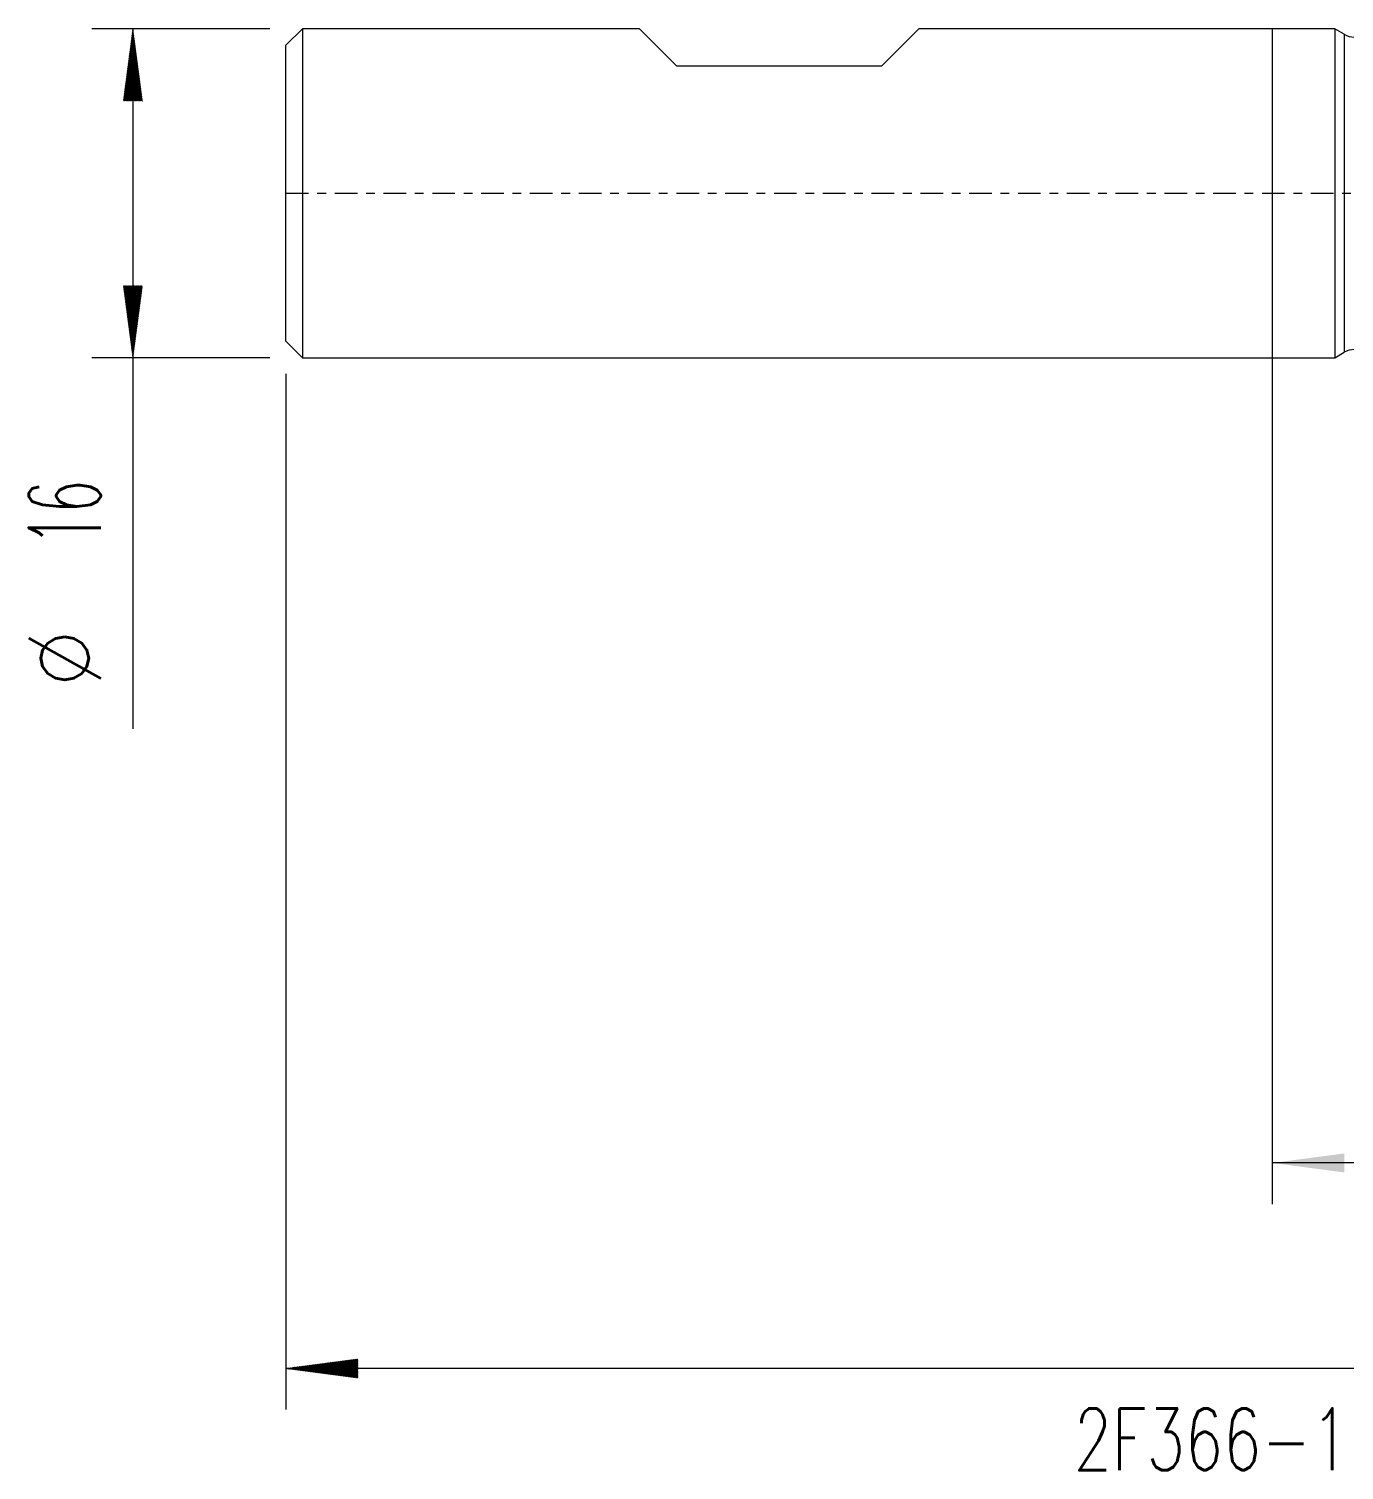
# Model space of a CAD drawing. Header units: millimetres. Extents: x -61 to 96, y -62 to 34.
# Drawn here: x -60.5 to 3.5, y -62.1 to 8 of the extents above; entities that cross this region are included whole.
import ezdxf

# ---------------------------------------------------------------- set-up
doc = ezdxf.new("R2010")
doc.units = ezdxf.units.MM
doc.linetypes.add('CENTER', pattern=[47.5, 22, -8.5, 8.5, -8.5])
for name, color, linetype in [('1', 4, 'Continuous'), ('SK1', 4, 'Continuous'), ('SK2', 7, 'Continuous'), ('SK4', 2, 'CENTER'), ('SK6', 5, 'Continuous')]:
    doc.layers.add(name, color=color, linetype=linetype)
doc.styles.add('iso_b_vert', font='simplex.shx')
doc.dimstyles.get("Standard").update_dxf_attribs({"dimtxt": 0.18, "dimasz": 0.18, "dimexe": 0.18, "dimexo": 0.0625, "dimgap": 0.09, "dimtad": 1, "dimzin": 0, "dimdsep": 52, "dimtxsty": 'Standard', "dimcen": 0.09, "dimadec": 0, "dimazin": 0, "dimtfac": 1, "dimtdec": 4, "dimtofl": 0, "dimtmove": 0, "dimatfit": 3, "dimfxl": 1, "dimtolj": 1, "dimtzin": 0, "dimarcsym": 0})

# ---------------------------------------------------------------- blocks, each defined once
blk = doc.blocks.new('_U0')
at = {"layer": 'SK2', "lineweight": 13}
for p, q in [((0, -1.5875), (0, -49.169225)), ((76, -9.6375), (76, -49.169225)), ((76, -47.169225), (0, -47.169225))]:
    blk.add_line(p, q, dxfattribs=at)
at = {"layer": 'SK2', "lineweight": 18}
for points in [[(0, -47.169225), (3.499998, -46.708441), (3.500002, -47.630009)], [(76, -47.169225), (72.500002, -47.630009), (72.499998, -46.708441)]]:
    blk.add_solid(points, dxfattribs=at)
at = {"layer": 'SK2', "lineweight": 18, "insert": (36.095034, -46.136591), "char_height": 3.5, "attachment_point": 7, "line_spacing_factor": 1.084337, "style": 'iso_b_vert'}
blk.add_mtext('\\W0.6740;76', dxfattribs=at)

msp = doc.modelspace()

# ---------------------------------------------------------------- hatches: boundary and pattern name
at = {"layer": 'SK2', "lineweight": 13}
h = msp.add_hatch(dxfattribs=at)
h.set_pattern_fill('ANSI31', color=256, scale=0.0062, style=0)
h.paths.add_polyline_path([(-55.45, 8), (-54.989, 4.5), (-55.911, 4.5)])
h = msp.add_hatch(dxfattribs=at)
h.set_pattern_fill('ANSI31', color=256, scale=0.0062, style=0)
h.paths.add_polyline_path([(-55.45, -8), (-55.911, -4.5), (-54.989, -4.5)])
h = msp.add_hatch(dxfattribs=at)
h.set_pattern_fill('ANSI31', color=256, scale=0.0062, style=0)
h.paths.add_polyline_path([(-48, -57.169), (-44.5, -56.708), (-44.5, -57.63)])

# ---------------------------------------------------------------- linework, layer by layer
at = {"layer": '1', "lineweight": 18}
for p, q in [((0, 8), (0, 0)), ((3.037, 8), (0, 8)), ((3.037, 8), (3.037, 0)), ((3.498, 7.734), (3.037, 8)), ((0, 0), (0, -8)), ((3.037, 0), (3.037, -8)), ((0, -8), (3.037, -8)), ((3.037, -8), (3.498, -7.734))]:
    msp.add_line(p, q, dxfattribs=at)
at = {"layer": '1', "lineweight": 13}
for p, q in [((3.498, 7.734), (3.498, 0)), ((3.498, 0), (3.498, -7.734))]:
    msp.add_line(p, q, dxfattribs=at)
at = {"layer": '1', "lineweight": 18}
for centre, start, end in [((3.998, 8.6), 240, 270), ((3.998, -8.6), 90, 120)]:
    msp.add_arc(centre, 1, start, end, dxfattribs=at)
at = {"layer": 'SK1', "lineweight": 18}
for p, q in [((-47.2, 8), (-48, 7.2)), ((-47.2, 8), (-47.2, -8)), ((-30.8, 8), (-47.2, 8)), ((-29, 6.2), (-30.8, 8)), ((-19, 6.2), (-17.2, 8)), ((0, 8), (-17.2, 8)), ((0, 8), (0, 0)), ((-48, -7.2), (-48, 7.2)), ((-29, 6.2), (-19, 6.2)), ((0, 0), (0, -8)), ((-48, -7.2), (-47.2, -8)), ((-47.2, -8), (0, -8))]:
    msp.add_line(p, q, dxfattribs=at)
at = {"layer": 'SK2', "lineweight": 18}
for p, q in [((-48.788, 8), (-57.45, 8)), ((-55.45, 8), (-55.45, -26.056)), ((-48.788, -8), (-57.45, -8)), ((-48, -8.787), (-48, -59.169)), ((76, -57.169), (-48, -57.169))]:
    msp.add_line(p, q, dxfattribs=at)
at = {"layer": 'SK4', "lineweight": 18, "ltscale": 0.05}
msp.add_line((-48, 0), (76, 0), dxfattribs=at)

# ---------------------------------------------------------------- texts
at = {"layer": 'SK2', "lineweight": 18, "char_height": 3.5, "attachment_point": 7, "rotation": 90, "line_spacing_factor": 1.084337, "style": 'iso_b_vert'}
for s, insert in [('\\W0.5321;16', (-57.015, -17.149)), ('%%c', (-57.015, -24.121))]:
    msp.add_mtext(s, dxfattribs=dict(at, insert=insert))
at = {"layer": 'SK6', "lineweight": 18, "insert": (-9.665, -62.114), "char_height": 3, "attachment_point": 7, "line_spacing_factor": 1.084337, "style": 'iso_b_vert'}
msp.add_mtext('\\W0.7248;2F366-1600-050-TD   1745', dxfattribs=at)

# ---------------------------------------------------------------- dimensions: what is measured, and where the dimension line sits
at = {"layer": 'SK2', "lineweight": 18}
dim = msp.add_linear_dim(base=(0, -47.169), p1=(76, -8.05), p2=(0, 0), dimstyle='Standard', override={"dimtxt": 3.5, "dimasz": 3.5, "dimexe": 2, "dimexo": 1.5875, "dimgap": 1.75, "dimtad": 1, "dimtih": 1, "dimtoh": 0, "dimdec": 2, "dimlfac": 1, "dimzin": 8, "dimdsep": 46, "dimlunit": 2, "dimpost": '<>', "dimtxsty": 'iso_b_vert', "dimsah": 1, "dimse1": 0, "dimse2": 0, "dimsd1": 0, "dimsd2": 0, "dimclrd": 2, "dimclre": 2, "dimclrt": 2, "dimtol": 0, "dimtm": -0.1, "dimtfac": 1, "dimtdec": 2, "dimtofl": 1, "dimtmove": 0, "dimtzin": 8, "dimlwd": 13, "dimlwe": 13}, dxfattribs=at)
dim.commit()
dim.dimension.update_dxf_attribs({"geometry": '_U0', "text_midpoint": (38, -47.169)})

doc.saveas('drawing.dxf')
